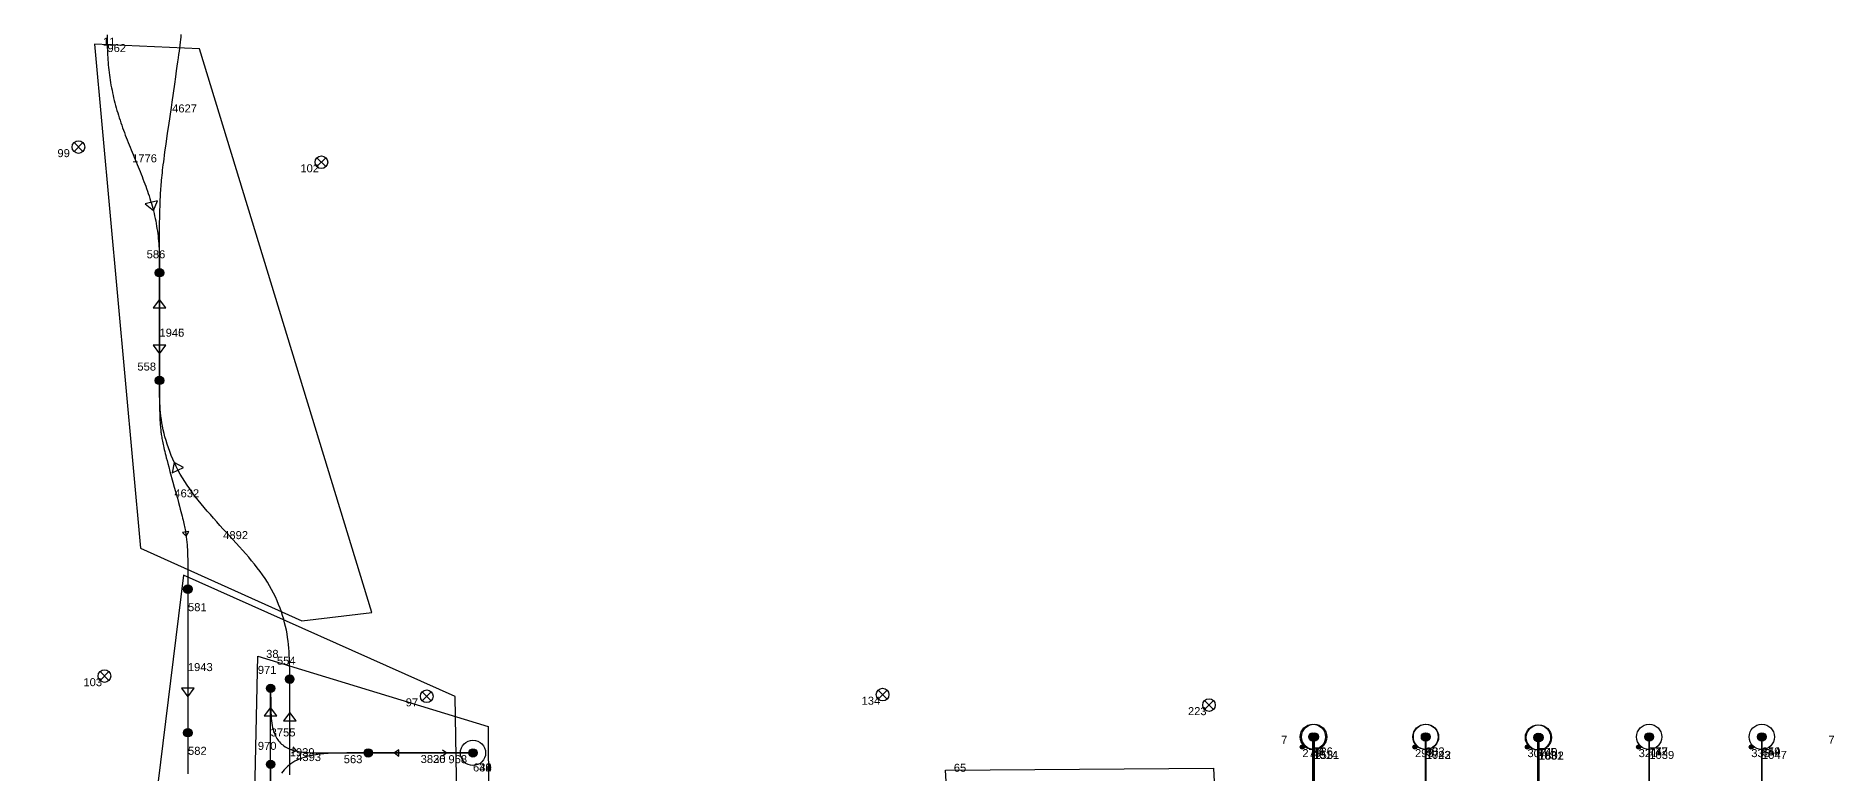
# Model space of a CAD drawing. Header units: millimetres. Extents: x 1508 to 209369, y 3688 to 146097.
# Drawn here: x 140062 to 182760, y 73503 to 90996 of the extents above; entities that cross this region are included whole.
import ezdxf

# ---------------------------------------------------------------- set-up
doc = ezdxf.new("R2010")
doc.units = ezdxf.units.MM
for name, color, linetype, true_color in [('Ndc8_Activity_DuiGao_Erceng', 1, 'Continuous', 0xff0000), ('Ndc8_Activity_DuiGao_ErcengID', 1, 'Continuous', 0xff0000), ('Ndc8_Activity_DuiGao_Sanceng', 1, 'Continuous', 0xff0000), ('Ndc8_Activity_DuiGao_SancengID', 1, 'Continuous', 0xff0000), ('Ndc8_Activity_DuiGao_Yiceng', 1, 'Continuous', 0xff0000), ('Ndc8_Activity_DuiGao_YicengID', 1, 'Continuous', 0xff0000), ('Ndc8_Activity_Template', 1, 'Continuous', 0xff0000), ('Ndc8_Activity_TemplateID', 1, 'Continuous', 0xff0000), ('Ndc8_Cluster', 7, 'Continuous', 0x808000), ('Ndc8_ClusterID', 7, 'Continuous', 0x808000), ('Ndc8_Forward', 5, 'Continuous', 0x0000ff), ('Ndc8_ForwardID', 5, 'Continuous', 0x0000ff), ('Ndc8_Point', 7, 'Continuous', 0x000080), ('Ndc8_PointID', 7, 'Continuous', 0x000080), ('Ndc8_Reflector', 7, 'Continuous', 0x008000), ('Ndc8_ReflectorID', 7, 'Continuous', 0x008000), ('Ndc8_SD1_OutDoor_FW', 5, 'Continuous', 0x0000ff), ('Ndc8_SD1_OutDoor_FWID', 5, 'Continuous', 0x0000ff), ('Ndc8_SD2_Bwd_AutoLoadEnabled', 7, 'Continuous', 0x0080c0), ('Ndc8_SD2_Bwd_AutoLoadEnabledID', 7, 'Continuous', 0x0080c0), ('Ndc8_SD2_Bwd_LoadOperation', 5, 'Continuous', 0x0000ff), ('Ndc8_SD2_Bwd_LoadOperationID', 5, 'Continuous', 0x0000ff), ('Ndc8_SD2_Forward', 5, 'Continuous', 0x0000ff), ('Ndc8_SD2_Fwd_NoForkAutoAdjust', 5, 'Continuous', 0x0000ff), ('Ndc8_SD2_Fwd_NoForkAutoAdjustID', 5, 'Continuous', 0x0000ff), ('Ndc8_SD2_JiangCha', 5, 'Continuous', 0x0000ff), ('Ndc8_SD2_OutDoor_FW', 5, 'Continuous', 0x0000ff), ('Ndc8_SD2_OutDoor_FWID', 5, 'Continuous', 0x0000ff), ('Ndc8_SD2_Reverse', 5, 'Continuous', 0x0000ff), ('Ndc8_Spot', 1, 'Continuous', 0xff0000), ('Ndc8_SpotID', 1, 'Continuous', 0xff0000), ('Ndc8_Text', 7, 'Continuous', 0x000000)]:
    doc.layers.add(name, color=color, linetype=linetype, true_color=true_color)
doc.styles.add('Ndc8Style', font='arial.ttf', dxfattribs={"height": 0.2})

msp = doc.modelspace()

# ---------------------------------------------------------------- hatches: boundary and pattern name
at = {"layer": 'Ndc8_Point'}
h = msp.add_hatch(color=256, dxfattribs=at)
edge = h.paths.add_edge_path(flags=0)
edge.add_arc((142995, 85377), 100, 0, 360)
h = msp.add_hatch(color=256, dxfattribs=at)
edge = h.paths.add_edge_path(flags=0)
edge.add_arc((142995, 82822), 100, 0, 360)
h = msp.add_hatch(color=256, dxfattribs=at)
edge = h.paths.add_edge_path(flags=0)
edge.add_arc((143669, 77867), 100, 0, 360)
h = msp.add_hatch(color=256, dxfattribs=at)
edge = h.paths.add_edge_path(flags=0)
edge.add_arc((145635, 75513), 100, 0, 360)
h = msp.add_hatch(color=256, dxfattribs=at)
edge = h.paths.add_edge_path(flags=0)
edge.add_arc((146088, 75730), 100, 0, 360)
h = msp.add_hatch(color=256, dxfattribs=at)
edge = h.paths.add_edge_path(flags=0)
edge.add_arc((143669, 74458), 100, 0, 360)
h = msp.add_hatch(color=256, dxfattribs=at)
edge = h.paths.add_edge_path(flags=0)
edge.add_arc((170385, 74360), 100, 0, 360)
h = msp.add_hatch(color=256, dxfattribs=at)
edge = h.paths.add_edge_path(flags=0)
edge.add_arc((170415, 74360), 100, 0, 360)
h = msp.add_hatch(color=256, dxfattribs=at)
edge = h.paths.add_edge_path(flags=0)
edge.add_arc((173060, 74360), 100, 0, 360)
h = msp.add_hatch(color=256, dxfattribs=at)
edge = h.paths.add_edge_path(flags=0)
edge.add_arc((173070, 74360), 100, 0, 360)
h = msp.add_hatch(color=256, dxfattribs=at)
edge = h.paths.add_edge_path(flags=0)
edge.add_arc((175730, 74345), 100, 0, 360)
h = msp.add_hatch(color=256, dxfattribs=at)
edge = h.paths.add_edge_path(flags=0)
edge.add_arc((175750, 74345), 100, 0, 360)
h = msp.add_hatch(color=256, dxfattribs=at)
edge = h.paths.add_edge_path(flags=0)
edge.add_arc((178370, 74360), 100, 0, 360)
h = msp.add_hatch(color=256, dxfattribs=at)
edge = h.paths.add_edge_path(flags=0)
edge.add_arc((181045, 74360), 100, 0, 360)
h = msp.add_hatch(color=256, dxfattribs=at)
edge = h.paths.add_edge_path(flags=0)
edge.add_arc((147954, 73980), 100, 0, 360)
h = msp.add_hatch(color=256, dxfattribs=at)
edge = h.paths.add_edge_path(flags=0)
edge.add_arc((150440, 73980), 100, 0, 360)
h = msp.add_hatch(color=256, dxfattribs=at)
edge = h.paths.add_edge_path(flags=0)
edge.add_arc((145635, 73709), 100, 0, 360)
at = {"layer": 'Ndc8_Spot'}
h = msp.add_hatch(color=256, dxfattribs=at)
edge = h.paths.add_edge_path(flags=0)
edge.add_arc((170135, 74120), 50, 0, 360)
h = msp.add_hatch(color=256, dxfattribs=at)
edge = h.paths.add_edge_path(flags=0)
edge.add_arc((172810, 74120), 50, 0, 360)
h = msp.add_hatch(color=256, dxfattribs=at)
edge = h.paths.add_edge_path(flags=0)
edge.add_arc((175480, 74120), 50, 0, 360)
h = msp.add_hatch(color=256, dxfattribs=at)
edge = h.paths.add_edge_path(flags=0)
edge.add_arc((178120, 74120), 50, 0, 360)
h = msp.add_hatch(color=256, dxfattribs=at)
edge = h.paths.add_edge_path(flags=0)
edge.add_arc((180795, 74120), 50, 0, 360)

# ---------------------------------------------------------------- linework, layer by layer
at = {"layer": 'Ndc8_Activity_DuiGao_Erceng'}
for centre in [(170385, 74360), (173060, 74360), (175730, 74345), (178370, 74360), (181045, 74360)]:
    msp.add_circle(centre, 300, dxfattribs=at)
at = {"layer": 'Ndc8_Activity_DuiGao_Sanceng'}
for centre in [(170415, 74360), (173070, 74360), (175750, 74345), (178370, 74360), (181045, 74360)]:
    msp.add_circle(centre, 300, dxfattribs=at)
at = {"layer": 'Ndc8_Activity_DuiGao_Yiceng'}
for centre in [(170385, 74360), (173060, 74360), (175730, 74345), (178370, 74360), (181045, 74360)]:
    msp.add_circle(centre, 300, dxfattribs=at)
at = {"layer": 'Ndc8_Activity_Template'}
msp.add_circle((150440, 73980), 300, dxfattribs=at)
msp.add_circle((150440, 73980), 300, dxfattribs=at)
msp.add_circle((150440, 73980), 300, dxfattribs=at)
msp.add_circle((150440, 73980), 300, dxfattribs=at)
msp.add_circle((150440, 73980), 300, dxfattribs=at)
msp.add_circle((150440, 73980), 300, dxfattribs=at)
at = {"layer": 'Ndc8_Cluster'}
for points in [[(141452, 90805), (142541, 78841), (146376, 77117), (148035, 77310), (143942, 90692)], [(119988, 69351), (120054, 66734), (118529, 63830), (118629, 61875), (137104, 64187), (144564, 60655), (150083, 60350), (150055, 69055), (150103, 70036), (150017, 75320), (143563, 78196), (142712, 71256), (132023, 67784)], [(145328, 76276), (150801, 74603), (150836, 68054), (148404, 65270), (143703, 65677), (137981, 65749), (118917, 62076), (118969, 63206), (121994, 64056), (125379, 64860), (134489, 66482), (139160, 67291), (145115, 68267), (145266, 73388)], [(161658, 73572), (168025, 73617), (168612, 61877), (167536, 58584), (178352, 58674), (178234, 57898), (167391, 57631), (158504, 57658), (156025, 56283), (154949, 53439), (154129, 53538), (154214, 56665), (158493, 58797), (163016, 59586), (162103, 66038)]]:
    msp.add_lwpolyline(points, close=True, dxfattribs=at)
at = {"layer": 'Ndc8_Forward'}
for points in [[(141754, 91021), (141754, 90962), (141755, 90903), (141755, 90844), (141756, 90785), (141757, 90726), (141759, 90667), (141761, 90608), (141763, 90549), (141766, 90489), (141770, 90430), (141774, 90370), (141779, 90311), (141779, 90311), (141784, 90251), (141791, 90190), (141798, 90130), (141806, 90070), (141814, 90009), (141824, 89949), (141834, 89889), (141844, 89828), (141856, 89768), (141868, 89708), (141880, 89647), (141894, 89587), (141907, 89527), (141922, 89468), (141922, 89468), (141937, 89408), (141953, 89349), (141969, 89289), (141986, 89230), (142004, 89171), (142022, 89113), (142040, 89054), (142059, 88995), (142079, 88937), (142099, 88878), (142119, 88820), (142140, 88762), (142162, 88703), (142184, 88645), (142184, 88645), (142206, 88587), (142228, 88529), (142251, 88470), (142274, 88412), (142298, 88354), (142322, 88296), (142345, 88238), (142369, 88180), (142393, 88122), (142417, 88064), (142441, 88006), (142465, 87948), (142489, 87891), (142512, 87833), (142512, 87833), (142536, 87776), (142559, 87718), (142581, 87661), (142604, 87603), (142626, 87546), (142648, 87489), (142669, 87431), (142690, 87374), (142710, 87316), (142730, 87258), (142750, 87200), (142768, 87142), (142786, 87083), (142804, 87024), (142804, 87024), (142820, 86965), (142836, 86906), (142851, 86846), (142866, 86786), (142880, 86726), (142892, 86666), (142905, 86606), (142916, 86546), (142926, 86486), (142936, 86426), (142945, 86366), (142953, 86307), (142961, 86247), (142967, 86188), (142967, 86188), (142973, 86129), (142977, 86070), (142981, 86011), (142985, 85953), (142988, 85895), (142990, 85837), (142992, 85779), (142993, 85721), (142994, 85664), (142994, 85606), (142995, 85549), (142995, 85492), (142995, 85434), (142995, 85377)], [(142995, 85377), (142995, 85437), (142995, 85872), (142995, 86052), (142996, 86190), (142996, 86306), (142997, 86408), (142998, 86501), (142999, 86586), (143001, 86666), (143002, 86740), (143004, 86810), (143006, 86877), (143008, 86941), (143010, 87002), (143012, 87061), (143015, 87118), (143017, 87172), (143020, 87225), (143023, 87277), (143027, 87327), (143030, 87375), (143034, 87424), (143038, 87474), (143042, 87525), (143047, 87578), (143052, 87633), (143058, 87689), (143064, 87748), (143071, 87809), (143078, 87872), (143086, 87938), (143095, 88008), (143104, 88082), (143114, 88161), (143125, 88245), (143138, 88337), (143152, 88438), (143168, 88554), (143188, 88690), (143214, 88869), (143277, 89298), (143277, 89298), (143295, 89422), (143358, 89852), (143383, 90030), (143403, 90166), (143419, 90282), (143433, 90383), (143446, 90475), (143457, 90559), (143467, 90638), (143477, 90711), (143485, 90781), (143493, 90847), (143500, 90911), (143507, 90972), (143513, 91030)], [(142850, 86852), (142947, 87082), (142656, 87010), (142850, 86852)], [(146088, 75730), (146088, 75811), (146088, 75893), (146087, 75974), (146086, 76056), (146084, 76138), (146082, 76220), (146078, 76303), (146073, 76385), (146067, 76469), (146059, 76552), (146049, 76636), (146037, 76721), (146024, 76806), (146008, 76891), (146008, 76891), (145989, 76978), (145968, 77065), (145945, 77152), (145919, 77240), (145890, 77328), (145858, 77416), (145824, 77504), (145787, 77592), (145747, 77681), (145704, 77769), (145658, 77856), (145609, 77944), (145557, 78031), (145502, 78117), (145502, 78117), (145444, 78203), (145383, 78288), (145319, 78373), (145253, 78457), (145184, 78541), (145114, 78625), (145042, 78709), (144968, 78792), (144893, 78875), (144817, 78959), (144741, 79042), (144664, 79126), (144586, 79210), (144508, 79294), (144508, 79294), (144431, 79379), (144354, 79464), (144278, 79549), (144203, 79635), (144128, 79721), (144055, 79807), (143983, 79894), (143913, 79981), (143845, 80068), (143779, 80156), (143716, 80244), (143655, 80332), (143596, 80421), (143541, 80509), (143541, 80509), (143489, 80598), (143439, 80687), (143393, 80776), (143350, 80865), (143310, 80954), (143273, 81043), (143238, 81131), (143206, 81219), (143177, 81306), (143151, 81393), (143126, 81479), (143105, 81564), (143086, 81649), (143069, 81732), (143069, 81732), (143054, 81814), (143041, 81896), (143031, 81976), (143022, 82056), (143015, 82134), (143009, 82213), (143004, 82290), (143001, 82367), (142998, 82444), (142997, 82520), (142996, 82596), (142995, 82671), (142995, 82747), (142995, 82822)], [(143347, 80872), (143295, 80627), (143567, 80754), (143347, 80872)]]:
    msp.add_lwpolyline(points, dxfattribs=at)
at = {"layer": 'Ndc8_Point'}
for centre in [(142995, 85377), (142995, 82822), (143669, 77867), (145635, 75513), (146088, 75730), (143669, 74458), (170385, 74360), (170415, 74360), (173060, 74360), (173070, 74360), (175730, 74345), (175750, 74345), (178370, 74360), (181045, 74360), (147954, 73980), (150440, 73980), (145635, 73709)]:
    msp.add_circle(centre, 100, dxfattribs=at)
at = {"layer": 'Ndc8_Reflector'}
for p, q in [((141178, 88467), (140966, 88255)), ((140966, 88467), (141178, 88255)), ((146947, 88107), (146735, 87895)), ((146735, 88107), (146947, 87895)), ((141795, 75910), (141583, 75698)), ((141583, 75910), (141795, 75698)), ((149448, 75431), (149236, 75219)), ((149236, 75431), (149448, 75219)), ((160274, 75470), (160062, 75258)), ((160062, 75470), (160274, 75258)), ((168024, 75222), (167812, 75010)), ((167812, 75222), (168024, 75010))]:
    msp.add_line(p, q, dxfattribs=at)
for centre in [(141072, 88361), (146841, 88001), (141689, 75804), (149342, 75325), (160168, 75364), (167918, 75116)]:
    msp.add_circle(centre, 150, dxfattribs=at)
at = {"layer": 'Ndc8_SD1_OutDoor_FW'}
for points in [[(142995, 85377), (142995, 85340), (142995, 85303), (142995, 85264), (142995, 85225), (142995, 85184), (142995, 85142), (142995, 85097), (142995, 85050), (142995, 85000), (142995, 84946), (142995, 84889), (142995, 84828), (142995, 84762), (142995, 84692), (142995, 84692), (142995, 84617), (142995, 84537), (142995, 84454), (142995, 84368), (142995, 84280), (142995, 84190), (142995, 84099), (142995, 84009), (142995, 83919), (142995, 83831), (142995, 83745), (142995, 83662), (142995, 83582), (142995, 83507), (142995, 83507), (142995, 83437), (142995, 83371), (142995, 83310), (142995, 83253), (142995, 83199), (142995, 83149), (142995, 83102), (142995, 83057), (142995, 83015), (142995, 82974), (142995, 82935), (142995, 82896), (142995, 82859), (142995, 82822)], [(142995, 82822), (142995, 82859), (142995, 82896), (142995, 82935), (142995, 82974), (142995, 83015), (142995, 83057), (142995, 83102), (142995, 83149), (142995, 83199), (142995, 83253), (142995, 83310), (142995, 83371), (142995, 83437), (142995, 83507), (142995, 83507), (142995, 83582), (142995, 83662), (142995, 83745), (142995, 83831), (142995, 83919), (142995, 84009), (142995, 84100), (142995, 84190), (142995, 84280), (142995, 84368), (142995, 84454), (142995, 84537), (142995, 84617), (142995, 84692), (142995, 84692), (142995, 84762), (142995, 84828), (142995, 84889), (142995, 84946), (142995, 85000), (142995, 85050), (142995, 85097), (142995, 85142), (142995, 85184), (142995, 85225), (142995, 85264), (142995, 85303), (142995, 85340), (142995, 85377)], [(142995, 84743), (142845, 84543), (143145, 84543), (142995, 84743)], [(142995, 83456), (143145, 83656), (142845, 83656), (142995, 83456)], [(142995, 82822), (142995, 82762), (142995, 82493), (142995, 82382), (142996, 82296), (142997, 82224), (142997, 82161), (142999, 82104), (143000, 82051), (143001, 82002), (143003, 81956), (143005, 81913), (143007, 81872), (143009, 81833), (143012, 81795), (143014, 81759), (143017, 81724), (143020, 81690), (143024, 81658), (143027, 81627), (143031, 81596), (143035, 81566), (143039, 81537), (143043, 81506), (143048, 81475), (143054, 81443), (143060, 81410), (143067, 81376), (143074, 81340), (143081, 81303), (143090, 81265), (143099, 81224), (143108, 81182), (143119, 81137), (143131, 81090), (143143, 81039), (143158, 80983), (143174, 80922), (143192, 80853), (143215, 80770), (143244, 80663), (143316, 80404), (143316, 80404), (143348, 80287), (143420, 80028), (143449, 79920), (143472, 79838), (143490, 79768), (143506, 79707), (143521, 79652), (143533, 79600), (143545, 79553), (143556, 79508), (143565, 79466), (143574, 79426), (143583, 79387), (143590, 79350), (143598, 79315), (143604, 79280), (143610, 79247), (143616, 79215), (143621, 79184), (143625, 79153), (143629, 79124), (143633, 79094), (143637, 79063), (143640, 79032), (143644, 78999), (143647, 78966), (143650, 78931), (143652, 78895), (143655, 78857), (143657, 78818), (143659, 78777), (143661, 78733), (143663, 78687), (143664, 78638), (143665, 78586), (143667, 78529), (143667, 78465), (143668, 78393), (143669, 78308), (143669, 78196), (143669, 77927), (143669, 77927), (143669, 77867)], [(143629, 79124), (143690, 79233), (143541, 79213), (143629, 79124)], [(143669, 77867), (143669, 77772), (143669, 77678), (143669, 77584), (143669, 77490), (143669, 77398), (143669, 77306), (143669, 77216), (143669, 77127), (143669, 77040), (143669, 76954), (143669, 76871), (143669, 76790), (143669, 76712), (143669, 76636), (143669, 76636), (143669, 76563), (143669, 76492), (143669, 76424), (143669, 76357), (143669, 76292), (143669, 76227), (143669, 76162), (143669, 76098), (143669, 76033), (143669, 75968), (143669, 75901), (143669, 75833), (143669, 75762), (143669, 75689), (143669, 75689), (143669, 75613), (143669, 75535), (143669, 75454), (143669, 75371), (143669, 75285), (143669, 75198), (143669, 75109), (143669, 75019), (143669, 74927), (143669, 74835), (143669, 74741), (143669, 74647), (143669, 74553), (143669, 74458)], [(146088, 73460), (146088, 73539), (146088, 73539), (146088, 73621), (146088, 73705), (146088, 73791), (146088, 73877), (146088, 73965), (146088, 74053), (146088, 74142), (146088, 74231), (146088, 74319), (146088, 74407), (146088, 74493), (146088, 74579), (146088, 74663), (146088, 74745), (146088, 74745), (146088, 74824), (146088, 74902), (146088, 74978), (146088, 75052), (146088, 75124), (146088, 75195), (146088, 75265), (146088, 75333), (146088, 75401), (146088, 75468), (146088, 75534), (146088, 75600), (146088, 75665), (146088, 75730)], [(143669, 75313), (143819, 75513), (143519, 75513), (143669, 75313)], [(146088, 74938), (145938, 74738), (146238, 74738), (146088, 74938)], [(143669, 74458), (143669, 74375), (143669, 74292), (143669, 74208), (143669, 74123), (143669, 74037), (143669, 73950), (143669, 73860), (143669, 73769), (143669, 73676), (143669, 73580), (143669, 73481)]]:
    msp.add_lwpolyline(points, dxfattribs=at)
at = {"layer": 'Ndc8_SD2_Bwd_AutoLoadEnabled'}
for points in [[(145635, 75513), (145635, 75453), (145636, 75161), (145637, 75040), (145640, 74948), (145644, 74870), (145649, 74802), (145655, 74741), (145663, 74686), (145671, 74634), (145681, 74586), (145692, 74542), (145704, 74500), (145718, 74461), (145732, 74423), (145748, 74388), (145765, 74355), (145783, 74324), (145803, 74294), (145824, 74266), (145846, 74239), (145869, 74214), (145894, 74191), (145921, 74169), (145949, 74148), (145979, 74128), (146010, 74110), (146043, 74093), (146078, 74077), (146116, 74063), (146155, 74049), (146197, 74037), (146241, 74026), (146289, 74016), (146341, 74008), (146396, 74000), (146457, 73994), (146525, 73989), (146603, 73985), (146695, 73982), (146816, 73981), (147108, 73980), (147108, 73980), (147954, 73980)], [(146160, 74121), (146241, 74026), (146127, 73975)], [(145635, 73709), (145635, 73484)]]:
    msp.add_lwpolyline(points, dxfattribs=at)
at = {"layer": 'Ndc8_SD2_Bwd_LoadOperation'}
for points in [[(170385, 60269), (170385, 74360)], [(170415, 60269), (170415, 74360)], [(173060, 60269), (173060, 74360)], [(173070, 60269), (173070, 74360)], [(175730, 60269), (175730, 74345)], [(175750, 60269), (175750, 74345)], [(178370, 60269), (178370, 74360)], [(181045, 60331), (181045, 74360)], [(147954, 73980), (150440, 73980)], [(149719, 74055), (149819, 73980), (149719, 73905)]]:
    msp.add_lwpolyline(points, dxfattribs=at)
at = {"layer": 'Ndc8_SD2_Forward'}
msp.add_lwpolyline([(145635, 73709), (145635, 70736)], dxfattribs=at)
at = {"layer": 'Ndc8_SD2_Fwd_NoForkAutoAdjust'}
for points in [[(170385, 74360), (170385, 60269)], [(170415, 74360), (170415, 60269)], [(173060, 74360), (173060, 60269)], [(173070, 74360), (173070, 60269)], [(175730, 74345), (175730, 60269)], [(175750, 74345), (175750, 60269)], [(178370, 74360), (178370, 60269)], [(181045, 74360), (181045, 60331)], [(150440, 73980), (147954, 73980)], [(148576, 73980), (148676, 73905), (148676, 74055), (148576, 73980)]]:
    msp.add_lwpolyline(points, dxfattribs=at)
at = {"layer": 'Ndc8_SD2_JiangCha'}
msp.add_lwpolyline([(147954, 73980), (147894, 73980), (147446, 73979), (147261, 73977), (147120, 73972), (147001, 73966), (146896, 73958), (146803, 73949), (146717, 73937), (146638, 73924), (146565, 73909), (146497, 73892), (146432, 73874), (146372, 73853), (146315, 73831), (146261, 73807), (146210, 73781), (146162, 73753), (146117, 73723), (146074, 73691), (146033, 73657), (145994, 73621), (145958, 73582), (145924, 73541), (145892, 73498)], dxfattribs=at)
at = {"layer": 'Ndc8_SD2_OutDoor_FW'}
for points in [[(145635, 73709), (145635, 73761), (145635, 73813), (145635, 73864), (145635, 73915), (145635, 73966), (145635, 74016), (145635, 74065), (145635, 74113), (145635, 74160), (145635, 74205), (145635, 74250), (145635, 74293), (145635, 74334), (145635, 74373), (145635, 74373), (145635, 74411), (145635, 74447), (145635, 74481), (145635, 74515), (145635, 74547), (145635, 74579), (145635, 74611), (145635, 74643), (145635, 74675), (145635, 74707), (145635, 74741), (145635, 74775), (145635, 74811), (145635, 74849), (145635, 74849), (145635, 74888), (145635, 74929), (145635, 74972), (145635, 75017), (145635, 75062), (145635, 75109), (145635, 75157), (145635, 75206), (145635, 75256), (145635, 75307), (145635, 75358), (145635, 75409), (145635, 75461), (145635, 75513)], [(145635, 75060), (145485, 74860), (145785, 74860), (145635, 75060)], [(145635, 73447), (145635, 73513), (145635, 73578), (145635, 73644), (145635, 73709)]]:
    msp.add_lwpolyline(points, dxfattribs=at)
at = {"layer": 'Ndc8_SD2_Reverse'}
msp.add_lwpolyline([(145635, 70736), (145635, 73709)], dxfattribs=at)
at = {"layer": 'Ndc8_Spot'}
for centre in [(170135, 74120), (172810, 74120), (175480, 74120), (178120, 74120), (180795, 74120)]:
    msp.add_circle(centre, 50, dxfattribs=at)

# ---------------------------------------------------------------- texts
at = {"layer": 'Ndc8_Activity_DuiGao_ErcengID', "style": 'Ndc8Style'}
for s, p in [('91', (170385, 73920)), ('98', (173060, 73920)), ('105', (175730, 73905)), ('112', (178370, 73920)), ('119', (181045, 73920))]:
    msp.add_text(s, height=190, dxfattribs=at).set_placement(p)
at = {"layer": 'Ndc8_Activity_DuiGao_SancengID', "style": 'Ndc8Style'}
for s, p in [('126', (170415, 73920)), ('133', (173070, 73920)), ('140', (175750, 73905)), ('147', (178370, 73920)), ('154', (181045, 73920))]:
    msp.add_text(s, height=190, dxfattribs=at).set_placement(p)
at = {"layer": 'Ndc8_Activity_DuiGao_YicengID', "style": 'Ndc8Style'}
for s, p in [('56', (170385, 73920)), ('63', (173060, 73920)), ('70', (175730, 73905)), ('77', (178370, 73920)), ('84', (181045, 73920))]:
    msp.add_text(s, height=190, dxfattribs=at).set_placement(p)
at = {"layer": 'Ndc8_Activity_TemplateID', "style": 'Ndc8Style'}
for s in ['639', '640', '641', '642', '643', '644']:
    msp.add_text(s, height=190, dxfattribs=at).set_placement((150440, 73540))
at = {"layer": 'Ndc8_ClusterID', "style": 'Ndc8Style'}
for s, p in [('11', (141652, 90765)), ('38', (145528, 76236)), ('65', (161858, 73532))]:
    msp.add_text(s, height=190, dxfattribs=at).set_placement(p)
at = {"layer": 'Ndc8_ForwardID', "style": 'Ndc8Style'}
for s, p in [('4627', (143295, 89182)), ('1776', (142345, 87998)), ('4892', (144508, 79054))]:
    msp.add_text(s, height=190, dxfattribs=at).set_placement(p)
at = {"layer": 'Ndc8_PointID', "style": 'Ndc8Style'}
for s, p in [('962', (141758, 90615)), ('586', (142691, 85720)), ('558', (142471, 83055)), ('581', (143673, 77344)), ('971', (145331, 75856)), ('554', (145784, 76073)), ('582', (143673, 73935)), ('970', (145331, 74052)), ('563', (147371, 73736)), ('968', (149857, 73736)), ('1014', (170389, 73837)), ('1531', (170419, 73837)), ('1023', (173064, 73837)), ('1742', (173074, 73837)), ('1031', (175734, 73822)), ('1802', (175754, 73822)), ('1039', (178374, 73837)), ('1047', (181049, 73837))]:
    msp.add_text(s, height=190, dxfattribs=at).set_placement(p)
at = {"layer": 'Ndc8_ReflectorID', "style": 'Ndc8Style'}
for s, p in [('99', (140572, 88121)), ('102', (146341, 87761)), ('103', (141189, 75564)), ('97', (148842, 75085)), ('134', (159668, 75124)), ('223', (167418, 74876))]:
    msp.add_text(s, height=190, dxfattribs=at).set_placement(p)
at = {"layer": 'Ndc8_SD1_OutDoor_FWID', "style": 'Ndc8Style'}
for s, p in [('1946', (142995, 83860)), ('1945', (142995, 83859)), ('4632', (143348, 80047)), ('1943', (143669, 75922)), ('1939', (146088, 73902))]:
    msp.add_text(s, height=190, dxfattribs=at).set_placement(p)
at = {"layer": 'Ndc8_SD2_Bwd_AutoLoadEnabledID', "style": 'Ndc8Style'}
msp.add_text('4393', height=190, dxfattribs=at).set_placement((146241, 73786))
at = {"layer": 'Ndc8_SD2_Bwd_LoadOperationID', "style": 'Ndc8Style'}
msp.add_text('3830', height=190, dxfattribs=at).set_placement((149197, 73740))
at = {"layer": 'Ndc8_SD2_Fwd_NoForkAutoAdjustID', "style": 'Ndc8Style'}
msp.add_text('3826', height=190, dxfattribs=at).set_placement((149197, 73740))
at = {"layer": 'Ndc8_SD2_OutDoor_FWID', "style": 'Ndc8Style'}
msp.add_text('3755', height=190, dxfattribs=at).set_placement((145635, 74371))
at = {"layer": 'Ndc8_SpotID', "style": 'Ndc8Style'}
for s, p in [('279', (170135, 73880)), ('293', (172810, 73880)), ('307', (175480, 73880)), ('321', (178120, 73880)), ('335', (180795, 73880))]:
    msp.add_text(s, height=190, dxfattribs=at).set_placement(p)
at = {"layer": 'Ndc8_Text', "char_height": 190, "width": 322, "attachment_point": 1, "style": 'Ndc8Style'}
for insert in [(169631, 74388), (182626, 74388)]:
    msp.add_mtext('7', dxfattribs=dict(at, insert=insert))

doc.saveas('drawing.dxf')
